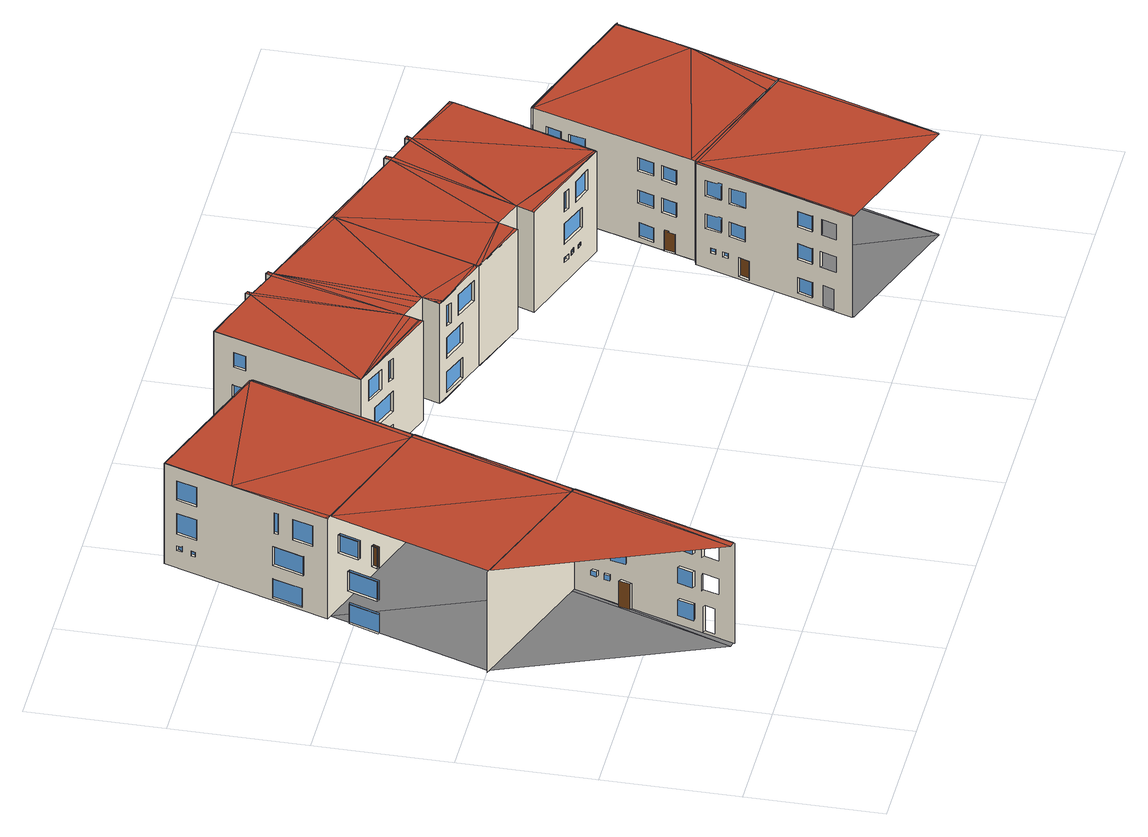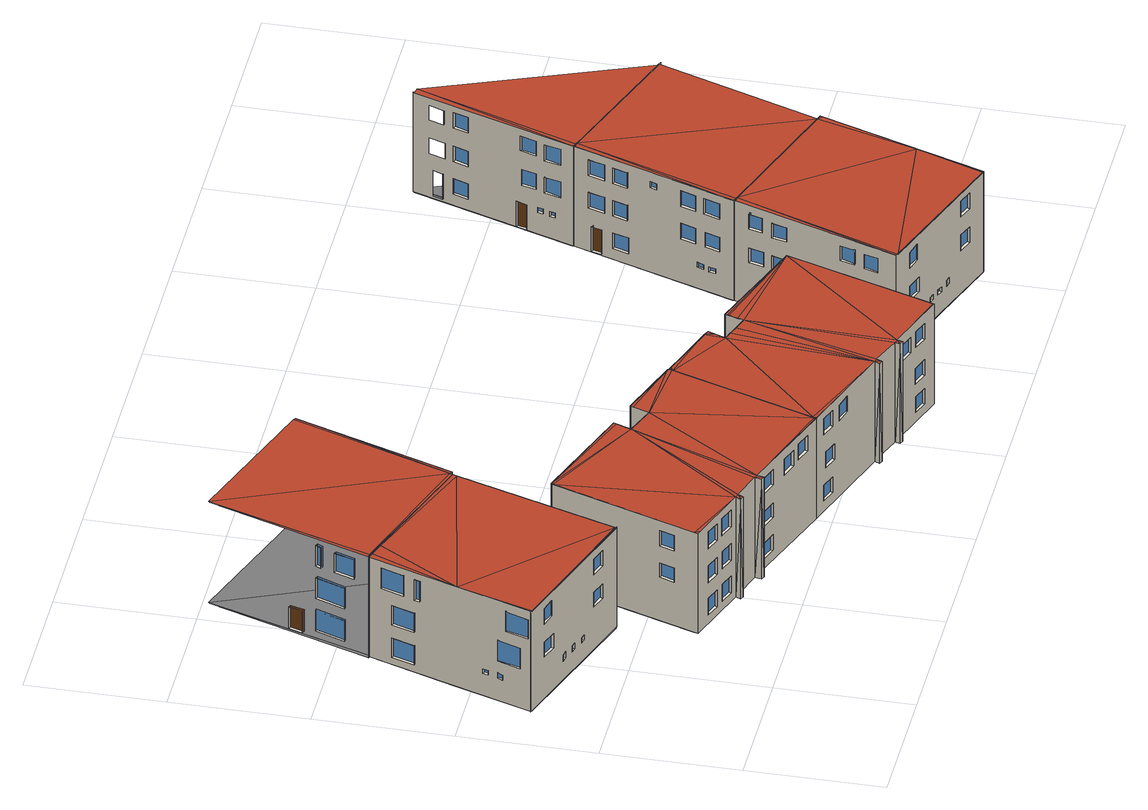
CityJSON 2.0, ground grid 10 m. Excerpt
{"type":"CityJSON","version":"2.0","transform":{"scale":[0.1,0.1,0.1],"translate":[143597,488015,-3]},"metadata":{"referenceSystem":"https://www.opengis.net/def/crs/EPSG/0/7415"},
"CityObjects":{
"building1":{"type":"Building","geometry":[{"type":"MultiSurface","lod":"2.2","boundaries":[[[0,1,2,3]],[[4,5,6,7]],[[8,9,10,11]],[[12,13,14]],[[15,16,17]],[[18,19,20,21]],[[22,23,24,25]],[[26,27,28,29]],[[20,19,30,31]],[[24,23,32,33]],[[28,27,34,35]],[[21,20,31,36]],[[37,30,19,18]],[[25,24,33,38]],[[39,32,23,22]],[[29,28,35,40]],[[41,34,27,26]],[[42,43,12]],[[17,44,45]],[[36,31,30,37]],[[38,33,32,39]],[[40,35,34,41]],[[46,47,48,49]],[[50,51,52,53]],[[54,55,56,57]],[[58,55,56,59]],[[57,56,60,61]],[[62,63,55,54]],[[59,56,60,61]],[[62,63,55,58]],[[60,63,55,56]],[[61,60,63,62]],[[64,65,66]],[[67,68,69]],[[70,71,48,49],[72,73,74,75],[25,22,39,38],[76,77,7,4],[78,79,80,81],[29,26,41,40],[21,18,37,36],[82,83,11,8],[84,85,86,87],[88,89,90,91],[92,93,94,95],[96,97,98,99],[100,101,3,0],[102,103,104,105]],[[106,107,108,109]],[[110,111,112,113]],[[114,115,51,50]],[[53,52,116,117]],[[108,111,112,107]],[[116,115,51,52]],[[118,119,120,121]],[[109,108,111,110]],[[121,120,122,123]],[[124,125,119,118]],[[117,116,115,114]],[[122,125,119,120]],[[103,126,127,102]],[[16,44,17]],[[43,13,12]],[[127,126,128,129]],[[123,122,125,124]],[[89,130,131,88]],[[85,132,133,84]],[[102,127,129,105]],[[104,128,126,103]],[[131,130,134,135]],[[133,132,136,137]],[[105,129,128,104]],[[88,131,135,91]],[[90,134,130,89]],[[84,133,137,87]],[[86,136,132,85]],[[138,69,139]],[[140,141,65]],[[91,135,134,90]],[[87,137,136,86]],[[93,142,143,92]],[[143,142,144,145]],[[92,143,145,95]],[[94,144,142,93]],[[95,145,144,94]],[[79,146,147,78]],[[73,148,149,72]],[[150,151,152,153]],[[97,154,155,96]],[[147,146,156,157]],[[149,148,158,159]],[[155,154,160,161]],[[78,147,157,81]],[[80,156,146,79]],[[72,149,159,75]],[[74,158,148,73]],[[96,155,161,99]],[[98,160,154,97]],[[99,161,160,98]],[[162,163,164,165]],[[166,167,151,150]],[[153,152,168,169]],[[170,171,172,173]],[[168,167,151,152]],[[81,157,156,80]],[[75,159,158,74]],[[141,174,65]],[[139,69,175]],[[169,168,167,166]],[[176,177,163,162]],[[165,164,178,179]],[[173,172,180,181]],[[182,183,171,170]],[[178,177,163,164]],[[66,184,48]],[[68,49,185]],[[48,44,16]],[[49,13,43]],[[180,183,171,172]],[[186,187,188,189]],[[190,191,187,186]],[[189,188,192,193]],[[192,191,187,188]],[[193,192,191,190]],[[179,178,177,176]],[[181,180,183,182]],[[194,195,196,197]],[[198,199,200,201]],[[202,203,204,205]],[[196,195,206,207]],[[200,199,208,209]],[[204,203,210,211]],[[197,196,207,212]],[[213,206,195,194]],[[201,200,209,214]],[[215,208,199,198]],[[216,210,203,202]],[[205,204,211,217]],[[217,211,210,216]],[[212,207,206,213]],[[214,209,208,215]],[[218,219,140,138],[169,166,150,153],[220,221,222,223],[224,225,226,227],[228,229,230,231],[232,233,234,235],[179,176,162,165],[181,182,170,173],[193,190,186,189]],[[65,236,66]],[[69,68,237]],[[238,239,240,241]],[[242,243,244,245]],[[246,247,248,249]],[[240,239,250,251]],[[244,243,252,253]],[[248,247,254,255]],[[256,250,239,238]],[[241,240,251,257]],[[245,244,253,258]],[[259,252,243,242]],[[249,248,255,260]],[[261,254,247,246]],[[66,262,184]],[[263,68,185]],[[257,251,250,256]],[[258,253,252,259]],[[260,255,254,261]],[[69,264,175]],[[65,174,265]],[[138,140,266,267]],[[268,269,270,271]],[[270,269,272,273]],[[271,270,273,274]],[[275,272,269,268]],[[49,48,266,267],[276,277,278,279],[249,246,261,260],[197,194,213,212],[241,238,256,257],[280,281,282,283],[201,198,215,214],[284,285,286,287],[288,289,290,291],[245,242,259,258],[292,293,294,295],[296,297,298,299],[271,268,275,274],[205,202,216,217]],[[274,273,272,275]],[[222,300,301,223]],[[226,302,303,227]],[[230,304,305,231]],[[229,306,304,230]],[[231,305,307,228]],[[307,306,304,305]],[[228,307,306,229]],[[308,309,174]],[[310,311,175]],[[221,312,300,222]],[[223,301,313,220]],[[227,303,314,224]],[[225,315,302,226]],[[313,312,300,301]],[[314,315,302,303]],[[236,262,66]],[[237,68,263]],[[234,316,317,235]],[[277,318,319,276]],[[289,320,321,288]],[[233,322,316,234]],[[235,317,323,232]],[[323,322,316,317]],[[232,323,322,233]],[[220,313,312,221]],[[224,314,315,225]],[[319,318,324,325]],[[321,320,326,327]],[[276,319,325,279]],[[278,324,318,277]],[[290,326,320,289]],[[288,321,327,291]],[[219,309,308]],[[218,311,310]],[[279,325,324,278]],[[291,327,326,290]],[[297,328,329,296]],[[329,328,330,331]],[[296,329,331,299]],[[298,330,328,297]],[[299,331,330,298]],[[285,332,333,284]],[[281,334,335,280]],[[293,336,337,292]],[[333,332,338,339]],[[335,334,340,341]],[[337,336,342,343]],[[286,338,332,285]],[[284,333,339,287]],[[280,335,341,283]],[[282,340,334,281]],[[294,342,336,293]],[[292,337,343,295]],[[295,343,342,294]],[[287,339,338,286]],[[283,341,340,282]],[[344,345,346,347]],[[348,349,350,351]],[[352,353,346,345]],[[354,355,350,349]],[[265,356,266]],[[264,267,357]],[[266,262,236]],[[267,237,263]],[[347,346,353,358]],[[359,352,345,344]],[[360,354,349,348]],[[351,350,355,361]],[[309,362,174]],[[310,175,363]],[[358,353,352,359]],[[361,355,354,360]],[[364,365,366,367]],[[368,369,370,371]],[[175,264,363]],[[174,362,265]],[[366,365,372,373]],[[370,369,374,375]],[[376,372,365,364]],[[367,366,373,377]],[[378,374,369,368]],[[371,370,375,379]],[[377,373,372,376]],[[379,375,374,378]],[[380,381,382,383]],[[384,385,386,387]],[[388,389,390,391]],[[392,393,394,395]],[[396,397,382,381]],[[398,396,381,380]],[[383,382,397,399]],[[386,385,400,401]],[[390,389,402,403]],[[394,393,404,405]],[[399,397,396,398]],[[387,386,401,406]],[[407,400,385,384]],[[391,390,403,408]],[[409,402,389,388]],[[410,404,393,392]],[[395,394,405,411]],[[406,401,400,407]],[[408,403,402,409]],[[411,405,404,410]],[[265,412,356]],[[413,264,357]],[[414,415,416,417]],[[418,419,416,415]],[[420,418,415,414]],[[417,416,419,421]],[[218,219,422,423],[424,425,426,427],[359,358,347,344],[428,429,430,431],[360,361,351,348],[432,433,434,435],[398,399,383,380],[420,421,417,414]],[[421,419,418,420]],[[435,436,437,434]],[[438,439,437,436]],[[432,438,436,435]],[[434,437,439,433]],[[267,266,422,423],[371,368,378,379],[387,384,407,406],[367,364,376,377],[440,441,442,443],[444,445,446,447],[395,392,410,411],[391,388,409,408],[448,449,450,451]],[[433,439,438,432]],[[445,452,453,444]],[[363,264,413]],[[362,412,265]],[[431,454,455,430]],[[453,452,456,457]],[[427,458,459,426]],[[446,456,452,445]],[[444,453,457,447]],[[460,461,455,454]],[[447,457,456,446]],[[462,463,459,458]],[[430,455,461,429]],[[428,460,454,431]],[[426,459,463,425]],[[424,462,458,427]],[[441,464,465,440]],[[429,461,460,428]],[[425,463,462,424]],[[465,464,466,467]],[[440,465,467,443]],[[442,466,464,441]],[[443,467,466,442]],[[449,468,469,448]],[[469,468,470,471]],[[448,469,471,451]],[[450,470,468,449]],[[451,471,470,450]],[[422,412,362]],[[423,363,413]],[[472,473,474,475]],[[476,477,478,479]],[[475,474,480,481]],[[482,483,473,472]],[[473,474,480,483]],[[481,480,483,482]],[[484,485,486,487]],[[479,478,488,489]],[[490,491,477,476]],[[492,493,485,484]],[[487,486,494,495]],[[477,478,488,491]],[[485,486,494,493]],[[495,494,493,492]],[[496,497,498,499]],[[500,501,502,503]],[[504,505,497,496]],[[499,498,506,507]],[[503,502,508,509]],[[510,511,501,500]],[[497,498,506,505]],[[501,502,508,511]],[[512,513,514,515],[476,479,489,490],[472,475,481,482],[496,499,507,504],[484,487,495,492],[500,503,509,510]],[[516,517,514,515],[518,519,520,521],[522,523,524,525],[526,527,528,529]],[[507,506,505,504]],[[489,488,491,490]],[[509,508,511,510]],[[528,530,531,529]],[[529,531,532,526]],[[527,533,530,528]],[[532,533,530,531]],[[526,532,533,527]],[[513,514,534]],[[535,515,512]],[[514,536,534]],[[515,535,537]],[[514,538,536]],[[515,537,539]],[[515,539,540]],[[514,541,538]],[[520,542,543,521]],[[524,544,545,525]],[[521,543,546,518]],[[519,547,542,520]],[[525,545,548,522]],[[523,549,544,524]],[[546,547,542,543]],[[548,549,544,545]],[[514,550,551]],[[552,553,515]],[[518,546,547,519]],[[522,548,549,523]],[[541,514,551]],[[515,540,552]],[[512,513,541,540]],[[554,555,556,557]],[[558,559,560,561]],[[562,563,564,565]],[[551,550,517]],[[516,553,552]],[[566,567,556,555]],[[568,569,560,559]],[[570,571,564,563]],[[572,566,555,554]],[[557,556,567,573]],[[574,568,559,558]],[[561,560,569,575]],[[576,570,563,562]],[[565,564,571,577]],[[540,541,578,579]],[[516,517,551,552],[574,575,561,558],[580,581,582,583],[576,577,565,562],[572,573,557,554]],[[573,567,566,572]],[[575,569,568,574]],[[577,571,570,576]],[[584,585,586]],[[587,588,589]],[[584,590,585]],[[589,588,591]],[[587,586,578,579]],[[590,578,585]],[[591,588,579]],[[583,592,593,582]],[[594,595,596,597]],[[598,599,600,601]],[[602,603,604,605]],[[606,541,607]],[[540,608,609]],[[610,611,599,598]],[[601,600,612,613]],[[614,615,593,592]],[[616,541,551]],[[540,617,552]],[[599,600,612,611]],[[580,614,592,583]],[[582,593,615,581]],[[613,612,611,610]],[[606,607,618]],[[608,619,609]],[[620,621,595,594]],[[597,596,622,623]],[[581,615,614,580]],[[624,625,603,602]],[[605,604,626,627]],[[595,596,622,621]],[[603,604,626,625]],[[585,578,628]],[[588,629,579]],[[616,630,541]],[[631,617,540]],[[618,607,578]],[[619,579,609]],[[632,633,586,587],[634,635,636,637],[602,605,627,624],[594,597,623,620],[598,601,613,610]],[[634,638,639,635]],[[551,552,640]],[[551,640,641]],[[640,552,642]],[[643,551,641]],[[616,551,643]],[[552,617,642]],[[641,640,642]],[[642,617,616]],[[623,622,621,620]],[[641,642,643]],[[643,642,616]],[[541,630,607]],[[631,540,609]],[[627,626,625,624]],[[628,644,585]],[[588,645,629]],[[637,646,638,634]],[[635,639,647,636]],[[638,639,647,646]],[[617,616,630,631]],[[636,647,646,637]],[[633,644,628]],[[632,629,645]],[[648,633,649]],[[650,632,651]],[[630,631,652]],[[653,607,630]],[[631,609,652]],[[630,652,653]],[[654,609,607]],[[655,607,653]],[[652,609,654]],[[653,652,654]],[[655,654,607]],[[653,654,655]],[[578,656,628]],[[629,657,579]],[[607,656,578]],[[579,657,609]],[[648,649,658]],[[650,651,659]],[[632,633,660,661]],[[660,648,662]],[[651,661,663]],[[662,648,658]],[[651,663,659]],[[664,665,666,667]],[[632,633,668,669]],[[609,607,668,669],[670,671,672,673],[674,675,676,677],[678,679,680,681],[682,683,667,664]],[[684,685,666,665]],[[667,666,685,683]],[[682,684,665,664]],[[649,686,658]],[[650,659,687]],[[683,685,684,682]],[[688,656,607]],[[609,657,689]],[[661,660,658,659]],[[681,690,691,680]],[[677,692,693,676]],[[673,694,695,672]],[[696,697,698,699]],[[700,701,702,703]],[[704,705,691,690]],[[678,704,690,681]],[[680,691,705,679]],[[706,707,693,692]],[[708,709,695,694]],[[674,706,692,677]],[[676,693,707,675]],[[672,695,709,671]],[[670,708,694,673]],[[710,711,712,713]],[[714,715,716,717]],[[718,719,720,721]],[[679,705,704,678]],[[675,707,706,674]],[[671,709,708,670]],[[713,712,722,723]],[[724,725,711,710]],[[717,716,726,727]],[[728,729,715,714]],[[721,720,730,731]],[[732,733,719,718]],[[659,658,734,735]],[[722,725,711,712]],[[726,729,715,716]],[[730,733,719,720]],[[736,737,738]],[[739,740,741]],[[723,722,725,724]],[[727,726,729,728]],[[731,730,733,732]],[[742,743,734,735]],[[668,656,688]],[[657,669,689]],[[686,668,744]],[[669,687,745]],[[746,747,738,741],[696,699,748,749],[727,728,714,717],[750,751,752,753],[700,703,754,755],[731,732,718,721],[756,757,758,759],[760,761,762,763],[723,724,710,713],[764,765,766,767],[768,769,770,771],[772,773,774,775],[776,777,778,779],[780,781,782,783]],[[784,785,786,787]],[[788,789,786,785]],[[790,788,785,784]],[[787,786,789,791]],[[659,792,687]],[[686,793,658]],[[794,743,795]],[[796,742,797]],[[734,658,793]],[[735,792,659]],[[782,798,799,783]],[[747,736,738]],[[741,740,746]],[[734,794,795]],[[735,796,797]],[[791,789,788,790]],[[766,800,801,767]],[[762,802,803,763]],[[783,799,804,780]],[[781,805,798,782]],[[804,805,798,799]],[[793,686,744]],[[792,745,687]],[[780,804,805,781]],[[767,801,806,764]],[[765,807,800,766]],[[761,808,802,762]],[[763,803,809,760]],[[806,807,800,801]],[[809,808,802,803]],[[810,811,812,813]],[[736,814,737]],[[739,815,740]],[[816,817,818,819]],[[764,806,807,765]],[[820,821,822,823]],[[760,809,808,761]],[[824,825,826,827]],[[828,829,743,742],[820,823,830,831],[832,833,834,835],[824,827,836,837],[838,839,840,841],[842,843,844,845],[816,819,846,847]],[[770,848,849,771]],[[847,850,817,816]],[[819,818,851,846]],[[771,849,852,768]],[[769,853,848,770]],[[837,854,825,824]],[[827,826,855,836]],[[856,857,812,811]],[[817,818,851,850]],[[825,826,855,854]],[[852,853,848,849]],[[858,856,811,810]],[[813,812,857,859]],[[768,852,853,769]],[[836,855,854,837]],[[846,851,850,847]],[[758,860,861,759]],[[752,862,863,753]],[[669,668,793,792],[864,865,866,867],[858,859,813,810],[868,869,870,871],[790,791,787,784],[872,873,874,875]],[[774,876,877,775]],[[759,861,878,756]],[[757,879,860,758]],[[753,863,880,750]],[[751,881,862,752]],[[838,882,883,839]],[[775,877,884,772]],[[773,885,876,774]],[[859,857,856,858]],[[878,879,860,861]],[[880,881,862,863]],[[884,885,876,877]],[[772,884,885,773]],[[841,886,882,838]],[[839,883,887,840]],[[831,888,821,820]],[[823,822,889,830]],[[882,883,887,886]],[[821,822,889,888]],[[756,878,879,757]],[[750,880,881,751]],[[840,887,886,841]],[[832,890,891,833]],[[734,892,794]],[[735,797,893]],[[842,894,895,843]],[[747,746,736]],[[746,740,736]],[[736,740,896]],[[845,897,894,842]],[[843,895,898,844]],[[734,793,899]],[[735,900,792]],[[740,901,896]],[[894,895,898,897]],[[844,898,897,845]],[[833,891,902,834]],[[835,903,890,832]],[[830,889,888,831]],[[871,904,905,870]],[[867,906,907,866]],[[890,891,902,903]],[[875,908,909,874]],[[910,911,905,904]],[[912,913,907,906]],[[914,915,909,908]],[[734,916,892]],[[917,735,893]],[[868,910,904,871]],[[870,905,911,869]],[[864,912,906,867]],[[866,907,913,865]],[[735,918,900]],[[734,899,919]],[[872,914,908,875]],[[874,909,915,873]],[[834,902,903,835]],[[920,921,922,923]],[[924,925,926,927]],[[928,929,930,931]],[[869,911,910,868]],[[865,913,912,864]],[[873,915,914,872]],[[923,922,932,933]],[[934,935,921,920]],[[927,926,936,937]],[[938,939,925,924]],[[940,941,929,928]],[[931,930,942,943]],[[932,935,921,922]],[[936,939,925,926]],[[942,941,929,930]],[[917,918,735]],[[734,919,916]],[[943,942,941,940]],[[933,932,935,934]],[[937,936,939,938]],[[892,829,794]],[[797,828,893]],[[944,945,946,947]],[[948,949,950,951]],[[952,953,954,955]],[[793,792,956]],[[793,956,957]],[[793,957,899]],[[956,792,900]],[[957,956,958]],[[899,957,959]],[[956,900,958]],[[958,900,899]],[[947,946,960,961]],[[962,963,945,944]],[[951,950,964,965]],[[966,967,949,948]],[[955,954,968,969]],[[970,971,953,952]],[[957,958,959]],[[959,958,899]],[[960,963,945,946]],[[964,967,949,950]],[[968,971,953,954]],[[961,960,963,962]],[[965,964,967,966]],[[969,968,971,970]],[[901,972,973]],[[974,975,976]],[[977,736,896]],[[740,978,901]],[[900,899,919,918]],[[977,814,736]],[[740,815,978]],[[979,980,974,901],[965,966,948,951],[933,934,920,923],[937,938,924,927],[969,970,952,955],[961,962,944,947],[981,982,983,984],[985,986,987,988],[943,940,928,931]],[[919,918,989]],[[919,989,990]],[[919,991,916]],[[992,918,917]],[[919,990,991]],[[989,918,992]],[[992,917,916]],[[990,989,992]],[[991,992,916]],[[990,992,991]],[[901,974,993,994]],[[901,896,995,994]],[[996,997,998,999]],[[1000,1001,1002,1003]],[[916,1004,892]],[[1005,917,893]],[[1006,1007,1008,1009]],[[983,1010,1011,984]],[[828,829,1012,1013],[1014,1015,1016,1017],[1018,1019,1020,1021]],[[1022,1023,998,997]],[[1024,1025,1002,1001]],[[1026,1027,1008,1007]],[[1028,1022,997,996]],[[999,998,1023,1029]],[[1003,1002,1025,1030]],[[1031,1024,1001,1000]],[[1032,1026,1007,1006]],[[1009,1008,1027,1033]],[[984,1011,1034,981]],[[982,1035,1010,983]],[[1034,1035,1010,1011]],[[1036,1037,1038,1039]],[[981,1034,1035,982]],[[1038,1037,1040,1041]],[[1039,1038,1041,1042]],[[1043,1040,1037,1036]],[[1029,1023,1022,1028]],[[1030,1025,1024,1031]],[[1033,1027,1026,1032]],[[987,1044,1045,988]],[[1042,1041,1040,1043]],[[1046,1047,1048,1049]],[[1050,1051,1052,1053]],[[1054,1055,1056,1057]],[[988,1045,1058,985]],[[986,1059,1044,987]],[[917,916,1012,1013],[1060,1061,1057,1054],[1062,1063,1049,1046],[1031,1030,1003,1000],[1028,1029,999,996],[1064,1065,1053,1050],[1032,1033,1009,1006]],[[1058,1059,1044,1045]],[[1019,1066,1067,1018]],[[1015,1068,1069,1014]],[[1070,1071,977]],[[1072,1073,978]],[[1074,1075,1076,1077]],[[1078,1079,1080,1081]],[[1082,1083,1084,1085]],[[985,1058,1059,986]],[[1080,1079,1086,1087]],[[1088,1089,1048,1047]],[[1090,1091,1052,1051]],[[1092,1093,1056,1055]],[[1081,1080,1087,1094]],[[1095,1086,1079,1078]],[[1049,1048,1089,1063]],[[1062,1088,1047,1046]],[[1064,1090,1051,1050]],[[1053,1052,1091,1065]],[[1060,1092,1055,1054]],[[1057,1056,1093,1061]],[[1067,1066,1096,1097]],[[1069,1068,1098,1099]],[[1100,979,973]],[[1101,975,980]],[[916,1102,1004]],[[1103,917,1005]],[[1094,1087,1086,1095]],[[1018,1067,1097,1021]],[[1020,1096,1066,1019]],[[1014,1069,1099,1017]],[[1016,1098,1068,1015]],[[976,975,1101]],[[973,972,1100]],[[979,1104,1105]],[[980,979,1105]],[[1106,980,1105]],[[979,1107,1104]],[[1108,1106,1105]],[[1107,1109,1104]],[[1076,1075,1110,1111]],[[1084,1083,1112,1113]],[[1021,1097,1096,1020]],[[1063,1089,1088,1062]],[[1017,1099,1098,1016]],[[1065,1091,1090,1064]],[[1061,1093,1092,1060]],[[1077,1076,1111,1114]],[[1115,1110,1075,1074]],[[1116,1112,1083,1082]],[[1085,1084,1113,1117]],[[1118,1119,1120,1121]],[[1120,1119,1122,1123]],[[1121,1120,1123,1124]],[[1125,1122,1119,1118]],[[1114,1111,1110,1115]],[[1117,1113,1112,1116]],[[1102,1012,1004]],[[1013,1103,1005]],[[1124,1123,1122,1125]],[[1126,1127,1128,1129]],[[1130,1131,1132,1133]],[[1134,1135,1128,1127]],[[1136,1137,1132,1131]],[[1070,977,995]],[[1073,994,978]],[[1138,1134,1127,1126]],[[1129,1128,1135,1139]],[[1133,1132,1137,1140]],[[1141,1136,1131,1130]],[[1139,1135,1134,1138]],[[1140,1137,1136,1141]],[[1142,1143,1144,1145]],[[1100,972,1146]],[[1147,976,1101]],[[1144,1143,1148,1149]],[[1150,1151,1152,1153]],[[1154,1155,1156,1157]],[[1145,1144,1149,1158]],[[1159,1148,1143,1142]],[[1160,980,1106]],[[979,1161,1107]],[[994,1100,1146]],[[993,1147,1101]],[[1152,1151,1162,1163]],[[1156,1155,1164,1165]],[[1166,1162,1151,1150]],[[1153,1152,1163,1167]],[[1157,1156,1165,1168]],[[1169,1164,1155,1154]],[[1158,1149,1148,1159]],[[1170,1171,1172,1173]],[[1174,1175,1172,1171]],[[1176,1174,1171,1170]],[[1173,1172,1175,1177]],[[1177,1175,1174,1176]],[[1178,1179,1180,1181]],[[1167,1163,1162,1166]],[[1168,1165,1164,1169]],[[1180,1179,1182,1183]],[[1184,1182,1179,1178]],[[1181,1180,1183,1185]],[[1185,1183,1182,1184]],[[1186,1187,1188,1189]],[[1190,1191,1188,1187]],[[1192,1190,1187,1186]],[[1189,1188,1191,1193]],[[1104,1105,1194,1195],[1196,1197,1198,1199],[1176,1177,1173,1170],[1192,1193,1189,1186],[1138,1139,1129,1126],[1141,1140,1133,1130],[1200,1201,1202,1203],[1204,1205,1206,1207]],[[1193,1191,1190,1192]],[[1160,1101,980]],[[1100,1161,979]],[[1199,1208,1209,1198]],[[1210,1211,1209,1208]],[[1198,1209,1211,1197]],[[1196,1210,1208,1199]],[[994,993,1212,1213],[1145,1142,1159,1158],[1214,1215,1216,1217],[1218,1219,1220,1221],[1157,1154,1169,1168],[1153,1150,1166,1167],[1222,1223,1224,1225],[1226,1227,1228,1229],[1181,1178,1184,1185]],[[1197,1211,1210,1196]],[[1207,1230,1231,1206]],[[1203,1232,1233,1202]],[[1223,1234,1235,1222]],[[1235,1234,1236,1237]],[[1224,1236,1234,1223]],[[1222,1235,1237,1225]],[[1225,1237,1236,1224]],[[1238,1239,1231,1230]],[[1240,1241,1233,1232]],[[1204,1238,1230,1207]],[[1206,1231,1239,1205]],[[1202,1233,1241,1201]],[[1200,1240,1232,1203]],[[1227,1242,1243,1226]],[[1219,1244,1245,1218]],[[1243,1242,1246,1247]],[[1228,1246,1242,1227]],[[1226,1243,1247,1229]],[[1205,1239,1238,1204]],[[1201,1241,1240,1200]],[[1229,1247,1246,1228]],[[1215,1248,1249,1214]],[[1245,1244,1250,1251]],[[1212,1101,1160]],[[1100,1213,1161]],[[1218,1245,1251,1221]],[[1220,1250,1244,1219]],[[1249,1248,1252,1253]],[[1214,1249,1253,1217]],[[1216,1252,1248,1215]],[[1221,1251,1250,1220]],[[1217,1253,1252,1216]],[[1194,1212,1160]],[[1213,1195,1161]],[[1194,1213,1212]],[[1194,1195,1213]]],"semantics":{"surfaces":[{"type":"WallSurface","on_footprint_edge":true},{"type":"RoofSurface"},{"type":"GroundSurface"},{"type":"Window"},{"type":"Door"}],"values":[0,0,0,1,2,0,0,0,3,3,3,0,0,0,0,0,0,1,2,0,0,0,0,0,0,0,0,0,0,0,4,0,2,1,0,0,0,0,0,3,3,0,0,0,0,0,3,0,2,1,4,0,0,0,0,0,3,3,0,0,0,0,0,1,2,0,0,0,3,0,0,0,0,0,0,0,3,3,3,0,0,0,0,0,0,0,0,0,0,0,3,0,0,2,1,0,0,0,0,0,3,2,1,2,1,3,0,0,0,3,0,0,0,0,0,0,3,3,4,0,0,0,0,0,0,0,0,0,0,2,1,0,0,0,3,3,3,0,0,0,0,0,0,2,1,0,0,0,1,2,0,0,3,0,0,0,0,0,0,0,0,0,3,0,2,1,0,0,0,0,3,3,2,1,0,0,0,0,0,3,0,0,0,3,3,0,0,0,0,2,1,0,0,0,3,0,0,0,0,0,0,3,3,3,0,0,0,0,0,0,0,0,0,0,0,3,3,2,1,2,1,0,0,0,0,2,1,0,0,0,0,1,2,3,3,0,0,0,0,0,0,0,0,0,0,3,0,0,3,3,3,0,0,0,0,0,0,0,0,0,0,2,1,0,3,0,0,0,0,0,3,0,0,0,0,0,1,2,0,3,0,0,0,3,0,3,0,0,0,0,0,0,0,3,0,0,0,0,3,0,0,0,2,1,0,0,0,0,3,0,0,0,0,0,0,3,3,0,0,0,0,0,0,0,3,3,0,0,0,0,0,0,0,0,3,0,2,1,2,1,2,1,1,2,0,0,0,0,0,0,3,3,2,1,0,0,2,1,0,0,0,0,2,1,3,3,3,0,0,0,0,0,0,0,0,0,0,0,2,1,2,1,0,2,1,0,0,0,0,2,1,0,0,3,2,1,3,0,0,0,2,1,0,0,0,0,0,3,3,2,1,2,1,2,1,0,0,0,0,1,2,2,1,0,0,0,0,0,2,1,0,2,1,0,0,3,0,0,2,1,2,1,0,2,1,0,0,2,1,0,0,0,2,1,2,1,2,1,0,2,1,2,1,0,0,0,3,0,0,2,1,0,2,1,0,0,0,0,0,0,3,0,0,3,3,0,0,0,0,0,0,0,0,0,0,0,0,0,0,0,0,0,3,3,3,2,1,0,0,0,0,2,1,2,1,0,0,3,0,0,1,2,2,1,2,1,0,2,1,2,1,0,0,0,0,0,4,2,1,0,0,0,0,0,3,3,0,2,1,0,0,0,0,0,0,0,0,0,0,0,0,0,3,3,3,3,0,0,0,0,0,0,0,0,0,0,0,0,0,0,0,0,0,3,3,3,0,0,0,0,0,3,3,0,0,0,0,2,1,0,0,0,0,0,0,2,1,0,3,0,0,0,0,0,0,3,0,3,3,3,2,1,0,0,0,0,1,2,0,0,0,0,0,0,0,0,0,0,0,0,0,0,0,3,3,4,1,2,0,0,0,2,1,0,0,0,0,0,2,1,0,2,1,0,0,0,0,0,0,0,0,0,3,3,3,0,0,0,1,2,2,1,0,2,1,0,0,0,2,1,2,1,0,0,0,0,0,0,0,0,2,1,0,0,0,3,3,3,0,0,0,0,0,0,0,0,3,0,0,4,0,0,0,0,0,0,0,0,0,0,0,0,0,3,0,0,2,1,0,0,0,0,3,3,3,3,0,0,0,0,0,0,0,0,3,3,1,2,2,1,0,0,0,0,0,2,1,0,0,2,1,2,1,3,3,0,0,0,0,0,0,0,0,0,0,3,0,0,0,0,2,1,0,0,0,3,3,2,1,0,0,0,0,0,0,0,1,2,3,0,0,0,0,2,1,1,2,3,3,0,0,0,0,0,0,3,0,0,0,0,0,0,3,0,0,0,0,3,0,0,0,0,2,1,0,3,0,0,0,0,0,0,0,3,0,0,0,3,3,0,0,0,0,0,0,3,0,0,0,0,0,0,3,2,1,0,0,3,0,0,0,0,2,1,0,0]}}]}
},
"vertices":[
[84,64,28],[82,65,28],[82,65,7],[84,64,7],[84,65,81],[82,66,81],[82,66,69],[84,65,69],[84,66,54],[82,66,54],[82,66,41],[84,66,41],[72,44,88],[114,163,88],[11,199,88],[11,199,5],[114,163,5],[72,44,5],[86,72,14],[84,72,14],[84,72,27],[86,72,27],[86,72,69],[84,73,69],[84,73,82],[86,72,82],[86,72,41],[84,73,41],[84,73,54],[86,72,54],[88,84,14],[88,84,27],[88,84,69],[88,84,82],[88,84,41],[88,84,54],[90,83,27],[90,83,14],[90,83,82],[90,83,69],[90,83,54],[90,83,41],[77,43,88],[117,161,88],[117,161,5],[77,43,5],[8,200,88],[8,200,5],[117,162,5],[117,162,88],[35,282,34],[37,281,34],[37,281,50],[35,282,50],[35,282,61],[37,281,61],[37,281,78],[35,282,78],[36,282,61],[36,282,78],[39,285,78],[37,286,78],[37,286,61],[39,285,61],[10,199,5],[52,318,5],[113,163,5],[10,199,88],[113,163,88],[52,318,88],[76,42,88],[76,42,5],[110,140,54],[110,140,41],[113,152,41],[113,152,54],[80,54,81],[80,54,69],[110,140,81],[110,140,68],[113,152,68],[113,152,81],[80,54,54],[80,54,41],[104,123,54],[104,123,41],[107,134,41],[107,134,54],[103,122,81],[103,122,69],[107,134,69],[107,134,81],[108,135,27],[108,135,23],[109,139,23],[109,139,27],[111,144,27],[111,144,23],[112,148,23],[112,148,27],[81,57,28],[81,57,7],[102,119,26],[102,119,5],[105,127,5],[105,127,26],[35,281,23],[37,281,23],[45,303,23],[43,303,23],[43,303,7],[45,303,7],[37,281,7],[35,281,7],[43,304,34],[45,303,34],[45,303,50],[43,304,50],[40,296,63],[42,295,63],[42,295,78],[40,296,78],[47,310,78],[45,311,78],[45,311,63],[47,310,63],[101,120,5],[101,120,26],[103,128,5],[103,128,26],[102,123,69],[102,123,81],[102,123,41],[102,123,54],[105,134,69],[105,134,81],[105,134,41],[105,134,54],[48,319,88],[49,321,88],[48,319,5],[49,321,5],[106,135,23],[106,135,27],[107,139,23],[107,139,27],[108,141,68],[108,141,81],[108,141,41],[108,141,54],[52,330,61],[54,330,61],[54,330,78],[52,330,78],[109,145,23],[109,145,27],[112,152,68],[112,152,81],[112,152,41],[112,152,54],[110,149,23],[110,149,27],[54,337,34],[56,337,34],[56,337,50],[54,337,50],[57,345,61],[59,345,61],[59,345,78],[57,345,78],[55,338,7],[56,337,7],[56,337,23],[55,338,23],[73,391,5],[73,391,88],[62,360,34],[64,359,34],[64,359,50],[62,360,50],[64,360,23],[62,360,23],[62,360,7],[64,360,7],[117,163,5],[117,163,88],[61,356,61],[63,355,61],[63,355,78],[61,356,78],[62,359,61],[64,359,61],[64,359,78],[62,359,78],[121,173,68],[119,174,68],[119,174,81],[121,173,81],[121,173,41],[119,174,41],[119,174,54],[121,173,54],[122,175,6],[120,176,6],[120,176,26],[122,175,26],[123,185,68],[123,185,81],[123,185,41],[123,185,54],[122,184,6],[122,184,26],[125,185,81],[125,185,68],[125,185,54],[125,185,41],[124,183,6],[124,183,26],[90,441,88],[90,441,5],[87,432,77],[87,432,61],[82,417,61],[82,417,77],[87,432,50],[87,432,33],[82,417,33],[82,417,50],[83,421,23],[83,421,19],[82,418,19],[82,418,23],[87,432,23],[87,432,19],[86,428,19],[86,428,23],[155,283,5],[155,283,88],[127,191,68],[125,192,68],[125,192,81],[127,191,81],[127,191,41],[125,192,41],[125,192,54],[127,191,54],[127,191,14],[125,192,14],[125,192,27],[127,191,27],[129,203,68],[129,203,81],[129,203,41],[129,203,54],[129,203,14],[129,203,27],[131,202,68],[131,202,81],[131,202,54],[131,202,41],[131,203,27],[131,203,14],[158,281,5],[158,281,88],[154,283,88],[154,283,5],[158,282,5],[158,282,88],[136,219,75],[135,220,75],[135,220,80],[136,219,80],[136,224,75],[136,224,80],[138,224,80],[138,224,75],[144,242,81],[144,242,68],[148,253,68],[148,253,81],[150,260,53],[150,260,41],[154,271,41],[154,271,53],[150,259,81],[150,259,68],[154,271,68],[154,271,81],[144,242,54],[144,242,41],[148,253,41],[148,253,54],[152,263,26],[152,263,22],[153,268,22],[153,268,26],[148,254,26],[148,254,22],[150,259,22],[150,259,26],[84,417,61],[84,417,77],[84,417,33],[84,417,50],[84,417,19],[84,417,23],[85,421,19],[85,421,23],[90,440,5],[91,441,5],[91,441,88],[90,440,88],[89,432,61],[89,432,77],[89,432,50],[89,432,33],[87,428,19],[87,428,23],[142,242,68],[142,242,81],[142,242,41],[142,242,54],[89,431,19],[89,431,23],[146,254,68],[146,254,81],[146,254,41],[146,254,54],[147,255,22],[147,255,26],[148,259,22],[148,259,26],[148,260,68],[148,260,81],[148,260,41],[148,260,53],[150,264,22],[150,264,26],[152,271,68],[152,271,81],[152,272,41],[152,272,53],[151,269,22],[151,269,26],[107,435,53],[106,433,53],[106,433,40],[107,435,40],[107,435,81],[106,433,81],[106,433,68],[107,435,68],[117,429,53],[117,429,40],[117,429,81],[117,429,68],[158,283,5],[158,283,88],[118,431,40],[118,431,53],[118,431,81],[118,431,68],[198,404,5],[198,404,88],[162,293,69],[160,293,69],[160,293,81],[162,293,81],[162,293,41],[160,294,41],[160,294,53],[162,293,53],[163,304,69],[163,304,81],[163,304,41],[163,304,53],[165,303,69],[165,303,81],[165,304,41],[165,304,53],[132,426,27],[132,424,27],[132,424,22],[132,426,22],[168,310,68],[166,311,68],[166,311,80],[168,310,80],[168,310,14],[166,311,14],[166,311,26],[168,310,26],[168,310,41],[166,311,41],[166,311,53],[168,310,53],[136,423,27],[136,423,22],[136,425,27],[136,425,22],[169,322,68],[169,322,80],[169,322,14],[169,322,26],[169,322,41],[169,322,53],[171,321,80],[171,321,68],[171,321,26],[171,321,14],[171,321,41],[171,321,53],[199,402,5],[199,402,88],[143,423,26],[142,421,26],[142,421,22],[143,423,22],[146,419,26],[146,419,22],[147,421,26],[147,421,22],[199,403,5],[199,403,88],[183,409,80],[183,409,67],[172,412,67],[172,412,80],[183,409,52],[183,409,40],[171,413,40],[171,413,52],[157,418,26],[157,418,22],[153,419,22],[153,419,26],[153,417,26],[153,417,22],[156,416,26],[156,416,22],[191,379,80],[191,379,68],[194,389,68],[194,389,80],[185,361,80],[185,361,68],[188,372,68],[188,372,80],[195,391,27],[195,391,15],[199,402,15],[199,402,27],[183,362,68],[183,362,80],[171,411,52],[171,411,40],[187,372,68],[187,372,80],[171,411,80],[171,411,67],[182,407,52],[182,407,40],[183,407,80],[183,407,67],[189,379,68],[189,379,80],[193,390,68],[193,390,80],[193,392,15],[193,392,27],[197,402,15],[197,402,27],[224,327,81],[225,328,81],[225,328,64],[224,327,64],[231,324,54],[232,326,54],[232,326,37],[231,324,37],[239,323,64],[239,321,64],[239,321,81],[239,323,81],[240,321,26],[241,323,26],[241,323,22],[240,321,22],[254,318,37],[253,316,37],[253,316,54],[254,318,54],[244,319,26],[245,321,26],[245,321,22],[244,319,22],[249,318,26],[249,320,26],[249,320,21],[249,318,21],[249,318,81],[250,320,81],[250,320,64],[249,318,64],[253,316,26],[253,318,26],[253,318,21],[253,316,21],[254,318,64],[253,316,64],[253,316,81],[254,318,81],[291,303,88],[291,303,5],[214,330,5],[214,330,88],[250,440,88],[250,440,5],[245,425,76],[245,425,64],[242,416,64],[242,416,76],[245,426,49],[245,426,37],[242,416,37],[242,416,49],[237,401,25],[237,401,13],[234,391,13],[234,391,25],[236,391,13],[236,391,25],[239,400,25],[239,400,13],[291,305,5],[291,305,88],[291,306,5],[291,306,88],[294,312,5],[294,312,88],[295,317,88],[295,317,5],[244,415,64],[244,415,76],[244,416,37],[244,416,49],[247,425,76],[247,425,64],[247,425,49],[247,425,37],[250,439,5],[297,424,5],[297,424,88],[250,439,88],[263,436,26],[262,434,26],[262,434,13],[263,436,13],[263,436,80],[262,434,80],[262,434,67],[263,436,67],[263,436,50],[262,434,50],[262,434,37],[263,436,37],[274,430,26],[274,430,13],[274,430,80],[274,430,67],[274,430,50],[274,430,37],[274,432,26],[274,432,13],[274,432,80],[274,432,67],[275,432,50],[275,432,37],[318,309,5],[318,309,88],[293,426,80],[293,426,67],[281,430,67],[281,430,80],[315,299,5],[317,294,5],[313,296,5],[313,296,88],[317,294,88],[315,299,88],[315,301,5],[315,301,88],[280,428,80],[280,428,67],[322,293,54],[323,295,54],[323,295,37],[322,293,37],[323,293,80],[324,294,80],[324,294,63],[323,293,63],[323,293,25],[324,294,25],[324,294,8],[323,293,8],[305,314,5],[325,414,5],[305,314,88],[325,414,88],[327,291,80],[328,293,80],[328,293,63],[327,291,63],[292,424,80],[292,424,67],[300,423,5],[300,423,88],[312,311,5],[312,311,88],[342,286,54],[342,288,54],[342,288,37],[342,286,37],[342,286,25],[343,288,25],[343,288,8],[342,286,8],[363,282,5],[363,282,88],[322,415,5],[322,415,88],[362,279,88],[362,279,5],[337,288,80],[337,288,63],[356,281,63],[356,281,80],[338,290,80],[338,290,63],[298,428,88],[298,428,5],[301,427,88],[301,427,5],[360,280,5],[360,280,88],[357,283,80],[357,283,63],[363,278,5],[362,281,5],[362,281,88],[363,278,88],[324,419,88],[324,419,5],[327,418,88],[327,418,5],[398,386,5],[398,386,88],[415,276,5],[415,276,88],[410,262,5],[410,262,88],[411,264,5],[411,264,88],[359,402,81],[358,401,81],[358,401,68],[359,402,68],[399,389,5],[399,389,88],[389,392,26],[389,392,13],[378,396,13],[378,396,26],[389,392,81],[389,392,68],[378,396,68],[378,396,81],[388,393,53],[388,393,40],[377,397,40],[377,397,53],[371,399,81],[371,399,68],[370,397,81],[370,397,68],[399,387,5],[399,387,88],[398,389,5],[398,389,88],[376,395,53],[376,395,40],[377,394,81],[377,394,68],[377,394,26],[377,394,13],[479,65,77],[481,65,77],[481,65,64],[479,65,64],[479,66,50],[481,65,50],[481,65,37],[479,66,37],[388,391,53],[388,391,40],[388,390,81],[388,390,68],[389,390,26],[389,390,13],[481,72,9],[483,71,9],[483,71,22],[481,72,22],[481,72,64],[483,71,64],[483,71,77],[481,72,77],[481,72,37],[483,71,37],[483,71,50],[481,72,50],[487,82,22],[485,83,22],[485,83,9],[487,82,9],[487,83,77],[485,83,77],[485,83,64],[487,83,64],[487,83,50],[485,83,50],[485,83,37],[487,83,37],[437,268,5],[437,268,88],[513,158,4],[472,41,4],[471,42,4],[472,41,88],[513,158,88],[471,42,88],[432,255,88],[432,255,5],[400,388,5],[400,388,88],[511,159,88],[511,159,4],[475,54,64],[475,54,77],[508,152,77],[508,152,64],[505,140,64],[505,140,77],[475,54,37],[475,54,50],[508,152,49],[508,152,37],[505,140,37],[505,140,49],[502,134,77],[502,134,64],[499,122,64],[499,122,77],[502,134,49],[502,134,37],[498,122,37],[498,122,49],[504,139,22],[504,139,18],[503,135,18],[503,135,22],[507,148,22],[507,148,18],[506,144,18],[506,144,22],[479,64,22],[479,64,5],[476,56,5],[476,56,22],[500,127,22],[500,127,6],[497,119,6],[497,119,22],[410,385,81],[409,383,81],[409,383,68],[410,385,68],[421,379,81],[421,379,68],[422,381,81],[422,381,68],[473,363,88],[473,363,5],[509,229,5],[433,257,5],[433,257,88],[509,229,88],[499,118,6],[499,118,22],[500,122,37],[500,122,49],[500,122,64],[500,122,77],[502,126,22],[502,126,6],[504,133,49],[504,133,37],[504,133,64],[504,133,77],[428,379,80],[427,377,80],[427,377,67],[428,379,67],[579,4,4],[579,4,88],[470,242,80],[471,244,80],[471,244,64],[470,242,64],[470,242,54],[471,244,54],[471,244,37],[470,242,37],[470,242,26],[471,244,26],[471,244,22],[470,242,22],[511,228,88],[511,228,5],[492,234,37],[492,234,54],[484,237,80],[484,237,63],[500,232,63],[500,232,80],[475,240,22],[475,240,26],[479,239,26],[479,239,22],[483,238,22],[483,238,26],[488,236,25],[488,236,22],[492,235,22],[492,235,25],[475,240,64],[475,240,80],[505,134,18],[505,134,22],[475,242,80],[475,242,64],[506,138,22],[506,138,18],[475,242,26],[475,242,22],[439,373,80],[439,373,67],[440,375,80],[440,375,67],[506,140,37],[506,140,49],[506,140,64],[506,140,77],[465,366,80],[465,366,67],[453,370,67],[453,370,80],[465,366,52],[465,366,40],[453,370,40],[453,370,52],[465,366,26],[465,366,13],[453,370,13],[453,370,26],[508,144,18],[508,144,22],[510,151,49],[510,151,37],[510,151,77],[510,151,64],[480,241,26],[480,241,22],[509,148,22],[509,148,18],[484,239,26],[484,239,22],[493,236,54],[493,236,37],[485,239,80],[485,239,63],[512,229,5],[512,229,88],[488,238,25],[488,238,22],[514,160,4],[493,236,25],[493,236,22],[476,362,5],[476,362,88],[514,160,88],[500,234,63],[500,234,80],[452,368,52],[452,368,40],[452,368,80],[452,368,67],[453,368,26],[453,368,13],[464,364,52],[464,364,40],[464,364,80],[464,364,67],[464,364,26],[464,364,13],[501,354,5],[501,354,88],[498,355,88],[498,355,5],[518,174,36],[520,173,36],[520,173,48],[518,174,48],[518,174,63],[520,173,63],[520,173,75],[518,174,75],[519,175,5],[521,175,5],[521,175,21],[519,175,21],[524,184,48],[522,185,48],[522,185,36],[524,184,36],[524,184,75],[522,185,75],[522,185,63],[524,184,63],[521,183,5],[523,183,5],[523,183,21],[521,183,21],[524,191,9],[526,191,9],[526,191,21],[524,191,21],[524,191,37],[526,191,37],[526,191,48],[524,191,48],[524,191,64],[526,191,64],[526,191,75],[524,191,75],[474,368,88],[474,368,5],[477,367,88],[477,367,5],[530,202,21],[528,202,21],[528,202,9],[530,202,9],[530,202,48],[528,203,48],[528,203,37],[530,202,37],[530,202,75],[528,203,75],[528,203,64],[530,202,64],[606,129,88],[515,163,88],[514,160,5],[515,163,5],[606,129,5],[618,124,4],[618,124,88],[553,281,88],[553,281,5],[544,254,76],[544,254,64],[541,242,64],[541,242,76],[550,271,76],[550,271,64],[546,260,64],[546,260,76],[500,359,88],[500,359,5],[503,358,5],[503,358,88],[621,124,5],[621,124,88],[621,124,4],[507,352,53],[506,350,53],[506,350,39],[507,352,39],[507,352,26],[506,350,26],[506,350,12],[507,352,12],[548,335,5],[548,335,88],[507,352,81],[507,350,81],[507,350,67],[507,352,67],[542,242,64],[542,242,76],[549,338,5],[549,338,88],[539,309,80],[539,309,67],[543,320,67],[543,320,80],[539,309,53],[539,309,41],[543,320,41],[543,320,53],[518,346,53],[518,346,39],[518,346,26],[518,346,12],[518,346,81],[518,346,67],[518,348,53],[518,348,39],[518,348,12],[518,348,26],[519,348,81],[519,348,67],[546,253,76],[546,253,64],[601,64,6],[599,65,6],[599,65,24],[601,64,24],[602,75,6],[602,75,24],[604,74,24],[604,74,6],[548,259,64],[548,259,76],[525,346,53],[524,344,53],[524,344,39],[525,346,39],[525,346,26],[524,344,26],[524,344,12],[525,346,12],[525,346,81],[524,344,81],[524,344,67],[525,346,67],[552,270,76],[552,270,64],[536,342,81],[536,342,67],[536,342,53],[536,342,39],[536,342,26],[536,342,12],[537,310,41],[537,310,53],[537,310,67],[537,310,80],[621,123,4],[580,5,4],[580,5,88],[621,123,88],[607,84,11],[605,84,11],[605,84,28],[607,84,28],[607,84,65],[605,85,65],[605,85,82],[607,84,82],[607,84,38],[605,85,38],[605,85,55],[607,84,55],[607,89,65],[607,89,82],[535,340,53],[535,340,39],[536,340,26],[536,340,12],[536,340,81],[536,340,67],[609,88,82],[609,88,65],[541,321,41],[541,321,53],[541,321,67],[541,321,80],[644,190,88],[644,190,5],[545,339,5],[545,339,88],[552,282,88],[552,282,5],[554,282,5],[554,282,88],[553,282,5],[553,282,88],[613,106,11],[613,106,28],[613,106,38],[613,106,55],[615,106,28],[615,106,11],[615,106,38],[615,106,55],[612,98,65],[610,99,65],[610,99,81],[612,98,81],[615,113,65],[615,113,81],[617,113,81],[617,113,65],[570,276,52],[569,274,52],[569,274,40],[570,276,40],[570,276,80],[569,274,80],[569,274,67],[570,276,67],[581,270,52],[581,270,40],[581,270,80],[581,270,67],[581,272,52],[581,272,40],[582,272,67],[582,272,80],[624,133,65],[622,133,65],[622,133,82],[624,133,82],[617,125,88],[617,125,5],[628,150,65],[628,150,82],[627,141,11],[625,142,11],[625,142,27],[627,141,27],[627,141,38],[625,142,38],[625,142,54],[627,141,54],[630,150,82],[630,150,65],[661,246,5],[661,246,88],[631,159,11],[631,159,27],[631,159,38],[631,159,54],[633,158,11],[633,158,27],[633,158,54],[633,158,38],[594,268,25],[594,266,25],[594,266,21],[594,268,21],[598,265,25],[598,265,21],[598,267,25],[598,267,21],[633,158,65],[631,159,65],[631,159,82],[633,158,82],[632,163,65],[632,163,82],[634,162,65],[634,162,82],[606,264,26],[605,262,26],[605,262,21],[606,264,21],[609,261,26],[609,261,21],[610,263,26],[610,263,21],[663,245,5],[663,245,88],[622,259,26],[622,259,21],[617,260,21],[617,260,26],[646,251,80],[646,251,67],[635,254,67],[635,254,80],[646,251,52],[646,251,40],[634,255,40],[634,255,52],[617,258,26],[617,258,21],[621,257,26],[621,257,21],[662,245,5],[662,245,88],[655,226,80],[655,226,64],[661,243,64],[661,243,80],[653,220,54],[653,220,37],[659,237,37],[659,237,54],[650,209,27],[650,209,23],[651,213,23],[651,213,27],[653,220,27],[653,220,23],[655,224,23],[655,224,27],[634,253,52],[634,253,40],[634,253,80],[634,253,67],[648,210,23],[648,210,27],[649,214,23],[649,214,27],[645,249,52],[645,249,40],[646,249,80],[646,249,67],[652,220,23],[652,220,27],[652,220,37],[652,220,54],[653,224,23],[653,224,27],[654,226,64],[654,226,80],[657,237,37],[657,237,54],[659,243,64],[659,243,80]
]}
